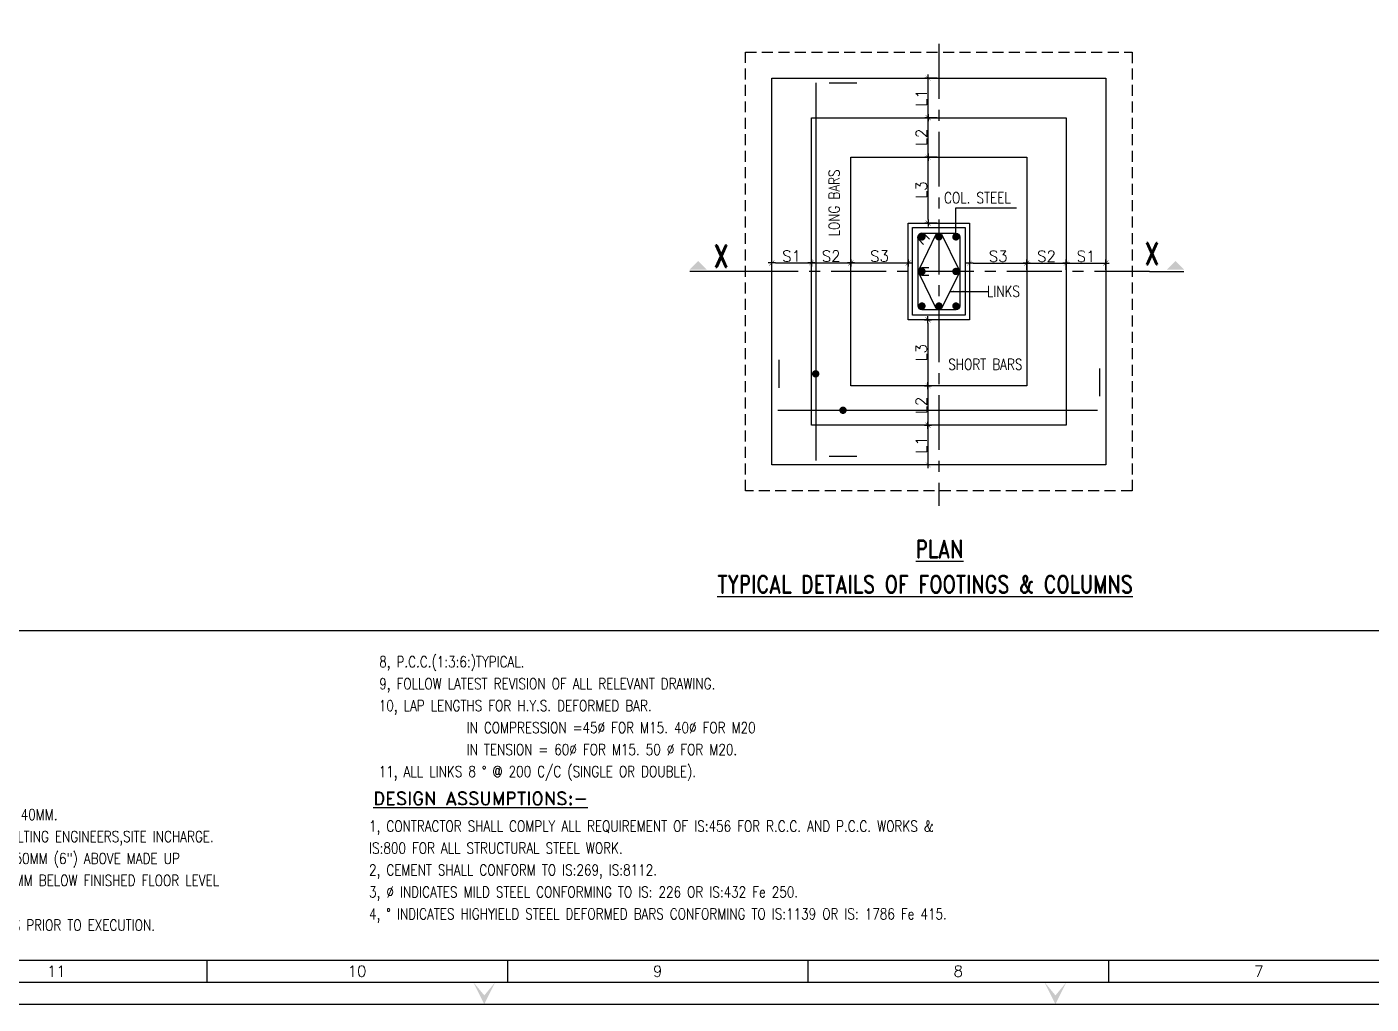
# Model space of a CAD drawing. Extents: x -135417 to 231627, y -456934 to -124458.
# Drawn here: x -93315 to -62703, y -396370 to -374104 of the extents above; entities that cross this region are included whole.
import ezdxf
from ezdxf.enums import TextEntityAlignment as Align

# ---------------------------------------------------------------- set-up
doc = ezdxf.new("R2010")
doc.units = 0
doc.header["$LTSCALE"] = 1000
doc.header["$MEASUREMENT"] = 0
doc.linetypes.add('CENTER', pattern=[2, 1.25, -0.25, 0.25, -0.25])
doc.linetypes.add('HIDDEN', pattern=[0.375, 0.25, -0.125])
doc.layers.get('0').update_dxf_attribs({"linetype": 'CONTINUOUS'})
doc.layers.get('DEFPOINTS').update_dxf_attribs({"linetype": 'CONTINUOUS'})
for name, color, linetype in [('CEN', 8, 'CENTER'), ('COL', 2, 'CONTINUOUS'), ('ECPL', 5, 'CONTINUOUS'), ('FOOT', 4, 'CONTINUOUS'), ('MISC', 7, 'CONTINUOUS'), ('PNA', 5, 'CONTINUOUS'), ('RING', 4, 'CONTINUOUS'), ('SECT', 6, 'CONTINUOUS'), ('STEEL', 6, 'CONTINUOUS'), ('TXT', 4, 'CONTINUOUS'), ('TXT1', 2, 'CONTINUOUS')]:
    doc.layers.add(name, color=color, linetype=linetype)
doc.styles.add('ROMAND', font='romand.shx')
doc.styles.add('ROMANS', font='r.shx', dxfattribs={"height": 250})
doc.dimstyles.new('INT', dxfattribs={"dimtxt": 200, "dimasz": 80, "dimexe": 80, "dimexo": 40, "dimgap": 30, "dimtad": 1, "dimdec": 0, "dimzin": 0, "dimtxsty": 'ROMANS', "dimblk": 'DIMTICK', "dimblk1": 'DIMTICK', "dimblk2": 'DIMTICK', "dimsah": 1, "dimcen": -0.25, "dimclrd": 7, "dimclre": 7, "dimclrt": 4, "dimazin": 3, "dimtfac": 1, "dimtdec": 0, "dimtix": 1, "dimtofl": 0, "dimtmove": 0, "dimatfit": 3, "dimtolj": 1, "dimtzin": 0})

# ---------------------------------------------------------------- blocks, each defined once
blk = doc.blocks.new('FOLDER')
at = {"layer": 'PNA'}
for points in [[(-1250, 2500), (0, 0), (0, 1000)], [(1250, 2500), (0, 0), (0, 1000)]]:
    blk.add_solid(points, dxfattribs=at)
blk = doc.blocks.new('AMHSNA1')
at = {"color": 1}
blk.add_line((-185.1, 297.96), (-1006.57, 297.96), dxfattribs=at)
at = {"flags": 128}
blk.add_lwpolyline([(-1016.57, 212.91), (-175.1, 212.91), (-175.1, 807.25), (-1016.57, 807.25)], close=True, dxfattribs=at)
at = {"layer": 'ECPL'}
for p, q in [((-869.66, 222.92), (-869.66, 217.92)), ((-801.2, 222.92), (-801.2, 217.92)), ((-732.75, 222.92), (-732.75, 217.92)), ((-664.29, 222.92), (-664.29, 217.92))]:
    blk.add_line(p, q, dxfattribs=at)
at = {"layer": 'ECPL', "color": 1}
for points in [[(-1011.57, 217.92), (-180.1, 217.92), (-180.1, 802.25), (-1011.57, 802.25)], [(-1006.57, 222.92), (-185.1, 222.92), (-185.1, 797.25), (-1006.57, 797.25)]]:
    blk.add_lwpolyline(points, close=True, dxfattribs=at)
at = {"layer": 'ECPL', "xscale": 0.002001131732215182, "yscale": 0.002001131732215182, "zscale": 0.002001131732215182}
for p in [(-806.45, 212.91), (-676.38, 212.91)]:
    blk.add_blockref('FOLDER', p, dxfattribs=at)
at = {"layer": 'ECPL', "style": 'ROMANS'}
for s, height, p in [('11', 2.501, (-903.89, 220.42)), ('10', 2.501, (-835.44, 220.42)), ('9', 2.5, (-766.98, 220.42)), ('8', 2.5, (-698.53, 220.42)), ('7', 2.5, (-630.07, 220.42))]:
    blk.add_text(s, height=height, dxfattribs=at).set_placement(p, align=Align.MIDDLE)
blk = doc.blocks.new('DIMTICK')
for p, q in [((-1, 0), (1, 0)), ((0, 1), (0, -1))]:
    blk.add_line(p, q)
at = {"color": 2, "const_width": 0.1}
blk.add_lwpolyline([(0.71, 0.71), (-0.71, -0.71)], dxfattribs=at)
blk = doc.blocks.new('*D27')
at = {"color": 7, "linetype": 'BYBLOCK'}
for p, q in [((-69645, -379637), (-69645, -379406)), ((-69565, -379486), (-68825, -379486)), ((-68745, -379637), (-68745, -379406))]:
    blk.add_line(p, q, dxfattribs=at)
at = {"layer": 'DEFPOINTS', "color": 0, "linetype": 'BYBLOCK'}
for p in [(-68745, -379486), (-69645, -379677), (-68745, -379677)]:
    blk.add_point(p, dxfattribs=at)
at = {"color": 7, "linetype": 'BYBLOCK', "xscale": 80, "yscale": 80, "zscale": 80, "rotation": 180}
blk.add_blockref('DIMTICK', (-69645, -379486), dxfattribs=at)
at = {"color": 7, "linetype": 'BYBLOCK', "xscale": 80, "yscale": 80, "zscale": 80}
blk.add_blockref('DIMTICK', (-68745, -379486), dxfattribs=at)
at = {"color": 4, "linetype": 'BYBLOCK', "insert": (-69195, -379331), "char_height": 250, "attachment_point": 5, "style": 'ROMANS'}
blk.add_mtext('\\A1;S1', dxfattribs=at)
blk = doc.blocks.new('*D11')
at = {"color": 7, "linetype": 'BYBLOCK'}
for p, q in [((-74550, -379523), (-74550, -379563)), ((-74470, -379483), (-73325, -379483)), ((-73245, -379523), (-73245, -379563))]:
    blk.add_line(p, q, dxfattribs=at)
at = {"layer": 'DEFPOINTS', "color": 0, "linetype": 'BYBLOCK'}
for p in [(-74550, -379483), (-73245, -379483), (-73245, -379483)]:
    blk.add_point(p, dxfattribs=at)
at = {"color": 7, "linetype": 'BYBLOCK', "xscale": 80, "yscale": 80, "zscale": 80, "rotation": 180}
blk.add_blockref('DIMTICK', (-74550, -379483), dxfattribs=at)
at = {"color": 7, "linetype": 'BYBLOCK', "xscale": 80, "yscale": 80, "zscale": 80}
blk.add_blockref('DIMTICK', (-73245, -379483), dxfattribs=at)
at = {"color": 4, "linetype": 'BYBLOCK', "insert": (-73898, -379328), "char_height": 250, "attachment_point": 5, "style": 'ROMANS'}
blk.add_mtext('\\A1;S3', dxfattribs=at)
blk = doc.blocks.new('*D13')
at = {"color": 7, "linetype": 'BYBLOCK'}
for p, q in [((-76350, -379637), (-76350, -379403)), ((-76270, -379483), (-75530, -379483)), ((-75450, -379637), (-75450, -379403))]:
    blk.add_line(p, q, dxfattribs=at)
at = {"layer": 'DEFPOINTS', "color": 0, "linetype": 'BYBLOCK'}
for p in [(-75450, -379483), (-76350, -379677), (-75450, -379677)]:
    blk.add_point(p, dxfattribs=at)
at = {"color": 7, "linetype": 'BYBLOCK', "xscale": 80, "yscale": 80, "zscale": 80, "rotation": 180}
blk.add_blockref('DIMTICK', (-76350, -379483), dxfattribs=at)
at = {"color": 7, "linetype": 'BYBLOCK', "xscale": 80, "yscale": 80, "zscale": 80}
blk.add_blockref('DIMTICK', (-75450, -379483), dxfattribs=at)
at = {"color": 4, "linetype": 'BYBLOCK', "insert": (-75900, -379328), "char_height": 250, "attachment_point": 5, "style": 'ROMANS'}
blk.add_mtext('\\A1;S1', dxfattribs=at)
blk = doc.blocks.new('*D14')
at = {"color": 7, "linetype": 'BYBLOCK'}
for p, q in [((-75450, -379637), (-75450, -379403)), ((-75370, -379483), (-74630, -379483)), ((-74550, -379637), (-74550, -379403))]:
    blk.add_line(p, q, dxfattribs=at)
at = {"layer": 'DEFPOINTS', "color": 0, "linetype": 'BYBLOCK'}
for p in [(-74550, -379483), (-75450, -379677), (-74550, -379677)]:
    blk.add_point(p, dxfattribs=at)
at = {"color": 7, "linetype": 'BYBLOCK', "xscale": 80, "yscale": 80, "zscale": 80, "rotation": 180}
blk.add_blockref('DIMTICK', (-75450, -379483), dxfattribs=at)
at = {"color": 7, "linetype": 'BYBLOCK', "xscale": 80, "yscale": 80, "zscale": 80}
blk.add_blockref('DIMTICK', (-74550, -379483), dxfattribs=at)
at = {"color": 4, "linetype": 'BYBLOCK', "insert": (-75000, -379328), "char_height": 250, "attachment_point": 5, "style": 'ROMANS'}
blk.add_mtext('\\A1;S2', dxfattribs=at)
blk = doc.blocks.new('*D22')
at = {"color": 7, "linetype": 'BYBLOCK'}
for p, q in [((-71845, -379637), (-71845, -379406)), ((-71765, -379486), (-70625, -379486)), ((-70545, -379637), (-70545, -379406))]:
    blk.add_line(p, q, dxfattribs=at)
at = {"layer": 'DEFPOINTS', "color": 0, "linetype": 'BYBLOCK'}
for p in [(-70545, -379486), (-71845, -379677), (-70545, -379677)]:
    blk.add_point(p, dxfattribs=at)
at = {"color": 7, "linetype": 'BYBLOCK', "xscale": 80, "yscale": 80, "zscale": 80, "rotation": 180}
blk.add_blockref('DIMTICK', (-71845, -379486), dxfattribs=at)
at = {"color": 7, "linetype": 'BYBLOCK', "xscale": 80, "yscale": 80, "zscale": 80}
blk.add_blockref('DIMTICK', (-70545, -379486), dxfattribs=at)
at = {"color": 4, "linetype": 'BYBLOCK', "insert": (-71195, -379331), "char_height": 250, "attachment_point": 5, "style": 'ROMANS'}
blk.add_mtext('\\A1;S3', dxfattribs=at)
blk = doc.blocks.new('*D26')
at = {"color": 7, "linetype": 'BYBLOCK'}
for p, q in [((-72585, -377073), (-72869, -377073)), ((-72789, -378495), (-72789, -377153)), ((-72585, -378575), (-72869, -378575))]:
    blk.add_line(p, q, dxfattribs=at)
at = {"layer": 'DEFPOINTS', "color": 0, "linetype": 'BYBLOCK'}
for p in [(-72789, -377073), (-72545, -377073), (-72545, -378575)]:
    blk.add_point(p, dxfattribs=at)
at = {"color": 7, "linetype": 'BYBLOCK', "xscale": 80, "yscale": 80, "zscale": 80}
for p, rotation in [((-72789, -377073), 90), ((-72789, -378575), 270)]:
    blk.add_blockref('DIMTICK', p, dxfattribs=dict(at, rotation=rotation))
at = {"color": 4, "linetype": 'BYBLOCK', "insert": (-72944, -377824), "char_height": 250, "attachment_point": 5, "rotation": 90, "style": 'ROMANS'}
blk.add_mtext('\\A1;L3', dxfattribs=at)
blk = doc.blocks.new('*D25')
at = {"color": 7, "linetype": 'BYBLOCK'}
for p, q in [((-72585, -382280), (-72874, -382280)), ((-72794, -382360), (-72794, -383100)), ((-72585, -383180), (-72874, -383180))]:
    blk.add_line(p, q, dxfattribs=at)
at = {"layer": 'DEFPOINTS', "color": 0, "linetype": 'BYBLOCK'}
for p in [(-72545, -382280), (-72794, -383180), (-72545, -383180)]:
    blk.add_point(p, dxfattribs=at)
at = {"color": 7, "linetype": 'BYBLOCK', "xscale": 80, "yscale": 80, "zscale": 80}
for p, rotation in [((-72794, -382280), 90), ((-72794, -383180), 270)]:
    blk.add_blockref('DIMTICK', p, dxfattribs=dict(at, rotation=rotation))
at = {"color": 4, "linetype": 'BYBLOCK', "insert": (-72949, -382730), "char_height": 250, "attachment_point": 5, "rotation": 90, "style": 'ROMANS'}
blk.add_mtext('\\A1;L2', dxfattribs=at)
blk = doc.blocks.new('*D24')
at = {"color": 7, "linetype": 'BYBLOCK'}
for p, q in [((-72585, -383180), (-72874, -383180)), ((-72794, -383260), (-72794, -384000)), ((-72585, -384080), (-72874, -384080))]:
    blk.add_line(p, q, dxfattribs=at)
at = {"layer": 'DEFPOINTS', "color": 0, "linetype": 'BYBLOCK'}
for p in [(-72545, -383180), (-72794, -384080), (-72545, -384080)]:
    blk.add_point(p, dxfattribs=at)
at = {"color": 7, "linetype": 'BYBLOCK', "xscale": 80, "yscale": 80, "zscale": 80}
for p, rotation in [((-72794, -383180), 90), ((-72794, -384080), 270)]:
    blk.add_blockref('DIMTICK', p, dxfattribs=dict(at, rotation=rotation))
at = {"color": 4, "linetype": 'BYBLOCK', "insert": (-72949, -383630), "char_height": 250, "attachment_point": 5, "rotation": 90, "style": 'ROMANS'}
blk.add_mtext('\\A1;L1', dxfattribs=at)
blk = doc.blocks.new('*D23')
at = {"color": 7, "linetype": 'BYBLOCK'}
for p, q in [((-72585, -380778), (-72874, -380778)), ((-72794, -380858), (-72794, -382200)), ((-72585, -382280), (-72874, -382280))]:
    blk.add_line(p, q, dxfattribs=at)
at = {"layer": 'DEFPOINTS', "color": 0, "linetype": 'BYBLOCK'}
for p in [(-72545, -380778), (-72794, -382280), (-72545, -382280)]:
    blk.add_point(p, dxfattribs=at)
at = {"color": 7, "linetype": 'BYBLOCK', "xscale": 80, "yscale": 80, "zscale": 80}
for p, rotation in [((-72794, -380778), 90), ((-72794, -382280), 270)]:
    blk.add_blockref('DIMTICK', p, dxfattribs=dict(at, rotation=rotation))
at = {"color": 4, "linetype": 'BYBLOCK', "insert": (-72949, -381529), "char_height": 250, "attachment_point": 5, "rotation": 90, "style": 'ROMANS'}
blk.add_mtext('\\A1;L3', dxfattribs=at)
blk = doc.blocks.new('*D21')
at = {"color": 7, "linetype": 'BYBLOCK'}
for p, q in [((-72588, -376173), (-72869, -376173)), ((-72789, -376993), (-72789, -376253)), ((-72585, -377073), (-72869, -377073))]:
    blk.add_line(p, q, dxfattribs=at)
at = {"layer": 'DEFPOINTS', "color": 0, "linetype": 'BYBLOCK'}
for p in [(-72789, -376173), (-72548, -376173), (-72545, -377073)]:
    blk.add_point(p, dxfattribs=at)
at = {"color": 7, "linetype": 'BYBLOCK', "xscale": 80, "yscale": 80, "zscale": 80}
for p, rotation in [((-72789, -376173), 90), ((-72789, -377073), 270)]:
    blk.add_blockref('DIMTICK', p, dxfattribs=dict(at, rotation=rotation))
at = {"color": 4, "linetype": 'BYBLOCK', "insert": (-72944, -376623), "char_height": 250, "attachment_point": 5, "rotation": 90, "style": 'ROMANS'}
blk.add_mtext('\\A1;L2', dxfattribs=at)
blk = doc.blocks.new('*D31')
at = {"color": 7, "linetype": 'BYBLOCK'}
for p, q in [((-72585, -375273), (-72869, -375273)), ((-72789, -376093), (-72789, -375353)), ((-72588, -376173), (-72869, -376173))]:
    blk.add_line(p, q, dxfattribs=at)
at = {"layer": 'DEFPOINTS', "color": 0, "linetype": 'BYBLOCK'}
for p in [(-72789, -375273), (-72545, -375273), (-72548, -376173)]:
    blk.add_point(p, dxfattribs=at)
at = {"color": 7, "linetype": 'BYBLOCK', "xscale": 80, "yscale": 80, "zscale": 80}
for p, rotation in [((-72789, -375273), 90), ((-72789, -376173), 270)]:
    blk.add_blockref('DIMTICK', p, dxfattribs=dict(at, rotation=rotation))
at = {"color": 4, "linetype": 'BYBLOCK', "insert": (-72944, -375723), "char_height": 250, "attachment_point": 5, "rotation": 90, "style": 'ROMANS'}
blk.add_mtext('\\A1;L1', dxfattribs=at)
blk = doc.blocks.new('*D28')
at = {"color": 7, "linetype": 'BYBLOCK'}
for p, q in [((-70545, -379637), (-70545, -379406)), ((-70465, -379486), (-69725, -379486)), ((-69645, -379637), (-69645, -379406))]:
    blk.add_line(p, q, dxfattribs=at)
at = {"layer": 'DEFPOINTS', "color": 0, "linetype": 'BYBLOCK'}
for p in [(-69645, -379486), (-70545, -379677), (-69645, -379677)]:
    blk.add_point(p, dxfattribs=at)
at = {"color": 7, "linetype": 'BYBLOCK', "xscale": 80, "yscale": 80, "zscale": 80, "rotation": 180}
blk.add_blockref('DIMTICK', (-70545, -379486), dxfattribs=at)
at = {"color": 7, "linetype": 'BYBLOCK', "xscale": 80, "yscale": 80, "zscale": 80}
blk.add_blockref('DIMTICK', (-69645, -379486), dxfattribs=at)
at = {"color": 4, "linetype": 'BYBLOCK', "insert": (-70095, -379331), "char_height": 250, "attachment_point": 5, "style": 'ROMANS'}
blk.add_mtext('\\A1;S2', dxfattribs=at)

msp = doc.modelspace()

# ---------------------------------------------------------------- linework, layer by layer
for p, q in [((-74414.1996, -375387.0392), (-75044.9242, -375387.0392)), ((-76185.4939, -382324.915), (-76185.4939, -381694.1904)), ((-68879.4973, -382518.415), (-68879.4973, -381887.6904)), ((-74414.1996, -383895.9856), (-75044.9242, -383895.9856))]:
    msp.add_line(p, q)
at = {"layer": 'CEN'}
for p, q in [((-72544.9851, -374492.512), (-72544.9851, -385013.8624)), ((-67749.8154, -379676.6772), (-77164.2468, -379676.6772))]:
    msp.add_line(p, q, dxfattribs=at)
at = {"layer": 'COL', "color": 4}
for points in [[(-73245.4998, -380778.0877), (-73245.4998, -378575.2666), (-71845.4998, -378575.2666), (-71845.4998, -380778.0877)], [(-73143.9512, -380676.4452), (-73143.9512, -378676.9091), (-71946.0189, -378676.9091), (-71946.0189, -380676.4452)]]:
    msp.add_lwpolyline(points, close=True, dxfattribs=at)
at = {"layer": 'DEFPOINTS', "color": 0, "linetype": 'BYBLOCK'}
for p in [(-71845.4998, -378606.4679), (-71946.0189, -378676.9091), (-73143.9512, -380676.4452)]:
    msp.add_point(p, dxfattribs=at)
at = {"layer": 'FOOT', "linetype": 'HIDDEN'}
msp.add_lwpolyline([(-76949.4998, -374677.3601), (-68145.8154, -374677.3601), (-68145.8154, -384675.9942), (-76949.4998, -384675.9942)], close=True, dxfattribs=at)
at = {"layer": 'FOOT', "linetype": 'CONTINUOUS'}
for points in [[(-76349.8154, -375273.0445), (-68745.4998, -375273.0445), (-68745.4998, -384080.3098), (-76349.8154, -384080.3098)], [(-75449.8154, -376173.0445), (-69645.4998, -376173.0445), (-69645.4998, -383180.3098), (-75449.8154, -383180.3098)], [(-74549.8154, -377073.0445), (-70545.4998, -377073.0445), (-70545.4998, -382280.3098), (-74549.8154, -382280.3098)]]:
    msp.add_lwpolyline(points, close=True, dxfattribs=at)
at = {"layer": 'MISC'}
for points in [[(-74729.5619, -375387.0392, 0, 147.1691, 0), (-74729.5619, -375702.4016, 0, 0, 0), (-74729.5619, -375387.0392, 0, 0, 0), (-74729.5619, -383580.6233, 147.1691, 0, 0), (-74729.5619, -383895.9856, 147.1691, 0, 0)], [(-68879.4973, -382009.5527, 0, 147.1691, 0), (-69194.8596, -382009.5527, 0, 0, 0), (-68879.4973, -382009.5527, 0, 0, 0), (-75870.1316, -382009.5527, 147.1691, 0, 0), (-76185.4939, -382009.5527, 147.1691, 0, 0)]]:
    msp.add_lwpolyline(points, format="xyseb", dxfattribs=at)
at = {"layer": 'MISC', "const_width": 84.0966}
for points in [[(-75393.9218, -382009.5527, 1), (-75309.8252, -382009.5527, 1)], [(-74771.6102, -382838.974, 1), (-74687.5136, -382838.974, 1)]]:
    msp.add_lwpolyline(points, format="xyb", close=True, dxfattribs=at)
at = {"layer": 'SECT'}
for p, q in [((-76949.4998, -379676.6772), (-78219.9004, -379676.6772)), ((-67749.8154, -379676.6772), (-66964.9147, -379676.6772))]:
    msp.add_line(p, q, dxfattribs=at)
for points in [[(-77832.5578, -379632.3293), (-78219.9004, -379632.3293), (-78025.6745, -379439.2126)], [(-67352.2574, -379632.3293), (-66964.9147, -379632.3293), (-67159.1406, -379439.2126)]]:
    msp.add_solid(points, dxfattribs=at)
at = {"layer": 'STEEL'}
for p, q in [((-75351.8735, -375382.9048), (-75351.8735, -383981.9641)), ((-76214.4577, -382838.974), (-68935.5825, -382838.974))]:
    msp.add_line(p, q, dxfattribs=at)
for points in [[(-72893.604, -379065.0128), (-73001.1678, -378950.9312, -1), (-72878.7928, -378835.5479), (-72860.2971, -378841.6326)], [(-72763.3738, -378938.5559), (-72874.2444, -378827.6853, 1), (-72993.175, -378946.6159), (-72987.6365, -378965.2824)], [(-72774.7869, -379592.5805), (-72931.5816, -379592.5805, 1), (-72931.5816, -379760.7738), (-72774.7869, -379760.7738)]]:
    msp.add_lwpolyline(points, format="xyb", dxfattribs=at)
for points in [[(-73017.8063, -380466.2037), (-73017.8063, -378887.1506, -0.4142135624), (-72933.7097, -378803.054), (-72156.2604, -378803.054, -0.4142135624), (-72072.1638, -378887.1506), (-72072.1638, -380466.2037, -0.4142135624), (-72156.2604, -380550.3003), (-72933.7097, -380550.3003, -0.4142135624)], [(-72604.4503, -380523.5409), (-72991.0469, -379736.1424, -0.4142135624), (-72991.0469, -379617.2119), (-72604.4503, -378829.8134, -0.4142135624), (-72485.5198, -378829.8134), (-72098.9232, -379617.2119, -0.4142135623), (-72098.9232, -379736.1424), (-72485.5198, -380523.5409, -0.4142135625)]]:
    msp.add_lwpolyline(points, format="xyb", close=True, dxfattribs=at)
at = {"layer": 'STEEL', "const_width": 84.0966}
for points in [[(-72974.2682, -378888.8547, 1), (-72890.1716, -378888.8547, 1)], [(-72587.0334, -378888.8547, 1), (-72502.9367, -378888.8547, 1)], [(-72115.7019, -378888.8547, -1), (-72199.7985, -378888.8547, -1)], [(-72932.0056, -379718.7255, 1), (-72932.0056, -379634.6288, 1)], [(-72157.9645, -379634.6288, 1), (-72157.9645, -379718.7255, 1)], [(-72974.2682, -380464.4996, -1), (-72890.1716, -380464.4996, -1)], [(-72502.9367, -380464.4996, 1), (-72587.0334, -380464.4996, 1)], [(-72115.7019, -380464.4996, 1), (-72199.7985, -380464.4996, 1)]]:
    msp.add_lwpolyline(points, format="xyb", close=True, dxfattribs=at)

# ---------------------------------------------------------------- block references
at = {"xscale": 100, "yscale": 100, "zscale": 100}
msp.add_blockref('AMHSNA1', (-2252.6934, -417661.6697), dxfattribs=at)

# ---------------------------------------------------------------- texts
at = {"layer": 'TXT', "linetype": 'CONTINUOUS', "style": 'ROMANS', "width": 0.8}
for s, p in [('8, P.C.C.(1:3:6:)TYPICAL.', (-85291.2491, -388695.542)), ('9, FOLLOW LATEST REVISION OF ALL RELEVANT DRAWING.', (-85291.2491, -389195.542)), ('10, LAP LENGTHS FOR H.Y.S. DEFORMED BAR.', (-85301.5299, -389695.5277)), ('IN COMPRESSION =45%%C FOR M15. 40%%C FOR M20', (-83301.5299, -390195.5277)), ('IN TENSION = 60%%C FOR M15. 50 %%C FOR M20.', (-83301.5299, -390695.5277)), ('11, ALL LINKS 8 %%127 @ 200 C/C (SINGLE OR DOUBLE).', (-85301.5299, -391195.5277)), ('   COLUMN BELOW GROUND = 65MM, COLUMN ABOVE GROUND = 40MM.', (-102551.3011, -392176.8539)), ('5, FOUNDATION TO BE REST ON THE STRATA APPROVED BY CONSULTING ENGINEERS,SITE INCHARGE.', (-102551.3011, -392676.8539)), ('1, CONTRACTOR SHALL COMPLY ALL REQUIREMENT OF IS:456 FOR R.C.C. AND P.C.C. WORKS &', (-85522.6962, -392439.9526)), ('IS:800 FOR ALL STRUCTURAL STEEL WORK.', (-85522.6962, -392939.9526)), ('6, TOP OF EXTERNAL (ALONG PERIPHERY) PLINTH BEAMS TO BE 150MM (6") ABOVE MADE UP', (-102551.3011, -393176.8539)), ('2, CEMENT SHALL CONFORM TO IS:269, IS:8112.', (-85522.6962, -393439.9526)), ('   GROUND LEVEL & TOP OF INTERNAL PLINTH BEAMS TO BE 150MM BELOW FINISHED FLOOR LEVEL ', (-102551.3011, -393676.8539)), ('3, %%C INDICATES MILD STEEL CONFORMING TO IS: 226 OR IS:432 Fe 250.', (-85522.6962, -393939.9526)), ('4, %%127 INDICATES HIGHYIELD STEEL DEFORMED BARS CONFORMING TO IS:1139 OR IS: 1786 Fe 415.', (-85522.6962, -394439.9526)), ('7, ANOMALIES IF ANY SHALL BE RESOLVED WITH THE CONSULTANTS PRIOR TO EXECUTION.', (-102551.3011, -394694.447))]:
    msp.add_text(s, height=250, dxfattribs=at).set_placement(p)
at = {"layer": 'TXT', "linetype": 'CONTINUOUS', "style": 'ROMAND'}
msp.add_text('%%UDESIGN ASSUMPTIONS:-', height=300, dxfattribs=at).set_placement((-85427.0934, -391832.3123))
at = {"layer": 'TXT1', "color": 2, "style": 'ROMANS', "width": 0.8}
msp.add_text('LONG BARS', height=250, rotation=90, dxfattribs=at).set_placement((-74805.6126, -378879.5335))
for s, p in [('COL. STEEL', (-72427.3646, -378122.7541)), ('LINKS', (-71454.047, -380253.5791)), ('SHORT BARS', (-72331.9662, -381917.2356))]:
    msp.add_text(s, height=250, dxfattribs=at).set_placement(p)
at = {"layer": 'TXT1', "color": 2, "style": 'ROMAND', "width": 0.8}
for p in [(-77502.1559, -379329.3154), (-67691.9572, -379271.8154)]:
    msp.add_text('X', height=500, dxfattribs=at).set_placement(p, align=Align.MIDDLE)
at = {"layer": 'TXT1', "style": 'ROMAND', "width": 0.8}
for s, p in [('%%uPLAN', (-72529.2834, -386000.8011)), ('%%uTYPICAL DETAILS OF FOOTINGS & COLUMNS', (-72859.9879, -386803.8011))]:
    msp.add_text(s, height=400, dxfattribs=at).set_placement(p, align=Align.MIDDLE)

# ---------------------------------------------------------------- dimensions: what is measured, and where the dimension line sits
at = {"layer": 'RING', "linetype": 'CONTINUOUS'}
for base, p1, p2, text, picture, middle in [((-72788.712, -375273.0445), (-72547.6576, -376173.0445), (-72544.9851, -375273.0445), 'L1', '*D31', (-72943.712, -375723.0445)), ((-72788.712, -376173.0445), (-72544.9851, -377073.0445), (-72547.6576, -376173.0445), 'L2', '*D21', (-72943.712, -376623.0445)), ((-72788.712, -377073.0445), (-72545.4998, -378575.2666), (-72544.9851, -377073.0445), 'L3', '*D26', (-72943.712, -377824.1555)), ((-72794.2809, -382280.3098), (-72544.9851, -380778.0877), (-72544.9851, -382280.3098), 'L3', '*D23', (-72949.2809, -381529.1988)), ((-72794.2809, -383180.3098), (-72544.9851, -382280.3098), (-72544.9851, -383180.3098), 'L2', '*D25', (-72949.2809, -382730.3098)), ((-72794.2809, -384080.3098), (-72544.9851, -383180.3098), (-72544.9851, -384080.3098), 'L1', '*D24', (-72949.2809, -383630.3098))]:
    dim = msp.add_linear_dim(base=base, p1=p1, p2=p2, angle=90, text=text, dimstyle='INT', dxfattribs=at)
    dim.commit()
    dim.dimension.update_dxf_attribs({"geometry": picture, "text_midpoint": middle})
for base, p1, p2, text, picture, middle in [((-75449.8154, -379483.4355), (-76349.8154, -379676.6772), (-75449.8154, -379676.6772), 'S1', '*D13', (-75899.8154, -379328.4355)), ((-74549.8154, -379483.4355), (-75449.8154, -379676.6772), (-74549.8154, -379676.6772), 'S2', '*D14', (-74999.8154, -379328.4355)), ((-73245.4998, -379483.4355), (-74549.8154, -379483.4355), (-73245.4998, -379483.4355), 'S3', '*D11', (-73897.6576, -379328.4355)), ((-70545.4998, -379485.6019), (-71845.4998, -379676.6772), (-70545.4998, -379676.6772), 'S3', '*D22', (-71195.4998, -379330.6019)), ((-69645.4998, -379485.6019), (-70545.4998, -379676.6772), (-69645.4998, -379676.6772), 'S2', '*D28', (-70095.4998, -379330.6019)), ((-68745.4998, -379485.6019), (-69645.4998, -379676.6772), (-68745.4998, -379676.6772), 'S1', '*D27', (-69195.4998, -379330.6019))]:
    dim = msp.add_linear_dim(base=base, p1=p1, p2=p2, text=text, dimstyle='INT', dxfattribs=at)
    dim.commit()
    dim.dimension.update_dxf_attribs({"geometry": picture, "text_midpoint": middle})

# ---------------------------------------------------------------- leaders
at = {"layer": 'RING', "color": 7, "linetype": 'CONTINUOUS'}
for points in [[(-72157.7502, -378846.8064), (-72157.7502, -378225.9518), (-70775.3436, -378225.9518)], [(-72292.2215, -380129.8417), (-71433.1774, -380129.8417)], [(-72072.1638, -380129.8417), (-71433.1774, -380129.8417)]]:
    msp.add_leader(points, dimstyle='INT', dxfattribs=at)

doc.saveas('drawing.dxf')
